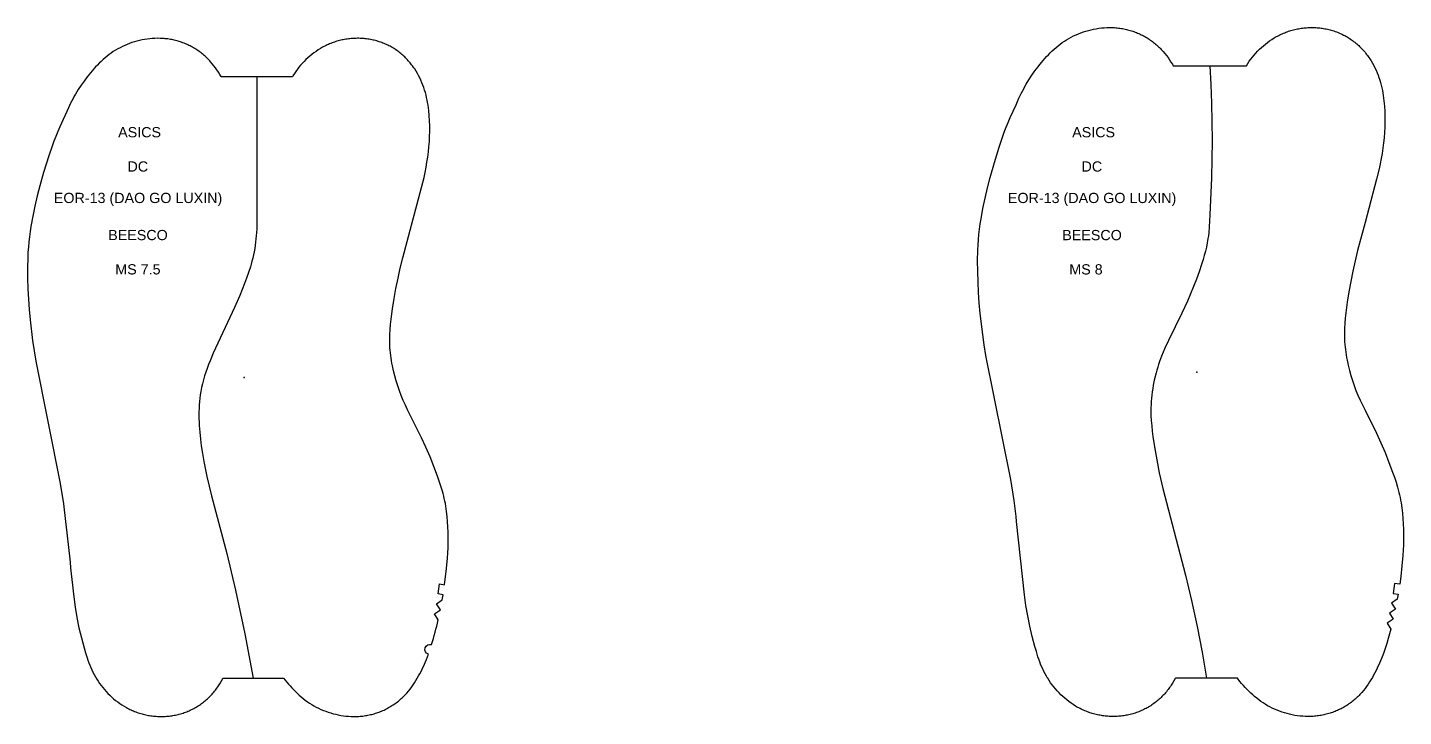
# Model space of a CAD drawing. Extents: x -897 to 5208, y 4 to 324.
# Drawn here: x 1423 to 1961, y 4 to 273 of the extents above; entities that cross this region are included whole.
import ezdxf

# ---------------------------------------------------------------- set-up
doc = ezdxf.new("R2010")
doc.units = 0
doc.layers.add('CK_LEVEL_1', color=7, linetype='CONTINUOUS')
doc.layers.add('DEFAULT', color=7, linetype='CONTINUOUS')
doc.styles.add('ARIAL_REGULAR', font='txt')

msp = doc.modelspace()

# ---------------------------------------------------------------- linework, layer by layer
at = {"layer": 'DEFAULT'}
msp.add_lwpolyline([(1578.8, 30.84, -0.409984), (1581.32, 32.1, 0.010024), (1583.93, 41.75), (1582.4, 44.12), (1584.76, 45.67), (1583.16, 47.99), (1585.48, 49.6), (1585.8, 51.57), (1583.83, 51.89), (1584.4, 55.8), (1586.38, 55.53), (1587.15, 61.88), (1587.5, 65.93), (1587.63, 67.96), (1587.71, 69.99), (1587.76, 72.02), (1587.77, 74.05), (1587.74, 76.09), (1587.67, 78.12), (1587.56, 80.15), (1587.38, 82.17), (1587.15, 84.19), (1586.85, 86.2), (1586.67, 87.2), (1586.47, 88.2), (1586.26, 89.19), (1586.03, 90.18), (1585.77, 91.17), (1585.5, 92.14), (1584.91, 94.09), (1584.28, 96.02), (1583.6, 97.94), (1582.19, 101.75), (1580.68, 105.53), (1579.1, 109.27), (1577.41, 112.97), (1571.93, 123.86), (1571.05, 125.7), (1570.22, 127.55), (1569.44, 129.42), (1568.72, 131.32), (1568.05, 133.25), (1567.44, 135.19), (1566.89, 137.14), (1566.4, 139.12), (1565.97, 141.1), (1565.79, 142.1), (1565.62, 143.1), (1565.46, 144.11), (1565.33, 145.12), (1565.22, 146.13), (1565.12, 147.14), (1565.04, 148.15), (1564.99, 149.17), (1564.95, 150.18), (1564.94, 151.2), (1564.94, 152.21), (1564.97, 153.23), (1565.07, 155.26), (1565.23, 157.28), (1565.45, 159.31), (1565.99, 163.33), (1566.64, 167.35), (1567.37, 171.34), (1568.18, 175.33), (1569.06, 179.3), (1570.02, 183.25), (1577.37, 210.74), (1578.34, 214.69), (1578.77, 216.67), (1579.15, 218.67), (1579.49, 220.67), (1579.79, 222.69), (1580.05, 224.7), (1580.27, 226.72), (1580.43, 228.75), (1580.54, 230.78), (1580.59, 232.81), (1580.59, 234.84), (1580.52, 236.87), (1580.39, 238.9), (1580.19, 240.93), (1580.07, 241.94), (1579.92, 242.94), (1579.76, 243.95), (1579.57, 244.94), (1579.36, 245.94), (1579.12, 246.92), (1578.86, 247.91), (1578.57, 248.88), (1578.25, 249.85), (1577.91, 250.8), (1577.53, 251.75), (1577.13, 252.68), (1576.7, 253.6), (1576.24, 254.51), (1575.75, 255.4), (1575.24, 256.27), (1574.69, 257.13), (1574.4, 257.55), (1574.11, 257.96), (1573.81, 258.38), (1573.5, 258.78), (1573.19, 259.18), (1572.87, 259.57), (1572.54, 259.96), (1572.2, 260.34), (1571.86, 260.72), (1571.51, 261.09), (1571.16, 261.45), (1570.79, 261.8), (1570.42, 262.15), (1570.05, 262.49), (1569.66, 262.83), (1569.27, 263.15), (1568.88, 263.47), (1568.47, 263.78), (1568.07, 264.08), (1567.65, 264.38), (1567.23, 264.67), (1566.81, 264.94), (1566.38, 265.21), (1565.94, 265.48), (1565.5, 265.73), (1565.06, 265.97), (1564.61, 266.21), (1564.15, 266.43), (1563.69, 266.65), (1563.23, 266.86), (1562.76, 267.06), (1562.29, 267.25), (1561.81, 267.43), (1561.34, 267.6), (1560.86, 267.76), (1560.37, 267.92), (1559.88, 268.06), (1559.39, 268.2), (1558.9, 268.32), (1558.41, 268.44), (1557.91, 268.54), (1557.41, 268.64), (1556.91, 268.73), (1556.41, 268.81), (1555.9, 268.88), (1555.4, 268.94), (1554.89, 268.99), (1554.39, 269.03), (1553.88, 269.06), (1553.37, 269.08), (1552.87, 269.1), (1552.36, 269.1), (1551.85, 269.09), (1551.34, 269.08), (1550.83, 269.06), (1550.33, 269.03), (1549.82, 268.99), (1549.31, 268.94), (1548.81, 268.88), (1548.3, 268.81), (1547.8, 268.73), (1547.3, 268.65), (1546.8, 268.55), (1546.3, 268.45), (1545.81, 268.34), (1545.31, 268.22), (1544.82, 268.09), (1544.33, 267.95), (1543.85, 267.8), (1543.36, 267.65), (1542.88, 267.48), (1542.41, 267.31), (1541.93, 267.13), (1541.46, 266.94), (1540.99, 266.74), (1540.53, 266.53), (1540.07, 266.31), (1539.62, 266.09), (1539.17, 265.85), (1538.72, 265.61), (1537.84, 265.11), (1536.97, 264.57), (1536.13, 264.01), (1535.3, 263.41), (1534.5, 262.79), (1533.71, 262.15), (1532.95, 261.48), (1532.2, 260.78), (1531.48, 260.07), (1530.79, 259.33), (1530.11, 258.57), (1529.46, 257.78), (1528.84, 256.98), (1528.24, 256.16), (1527.67, 255.32), (1527.12, 254.47), (1526.9, 254.1), (1499.06, 254.1), (1499.04, 254.15), (1498.51, 255.02), (1497.97, 255.88), (1497.41, 256.73), (1496.83, 257.56), (1496.22, 258.38), (1495.58, 259.17), (1494.92, 259.94), (1494.58, 260.32), (1494.24, 260.69), (1493.88, 261.05), (1493.52, 261.41), (1493.16, 261.76), (1492.78, 262.1), (1492.4, 262.44), (1492.01, 262.77), (1491.62, 263.09), (1491.22, 263.4), (1490.82, 263.71), (1490.41, 264.01), (1489.99, 264.3), (1489.57, 264.59), (1489.14, 264.86), (1488.71, 265.13), (1488.27, 265.39), (1487.83, 265.64), (1487.38, 265.89), (1486.93, 266.12), (1486.48, 266.35), (1486.02, 266.57), (1485.56, 266.78), (1485.09, 266.98), (1484.62, 267.17), (1484.14, 267.35), (1483.67, 267.53), (1483.19, 267.69), (1482.7, 267.85), (1482.22, 268), (1481.73, 268.14), (1481.24, 268.27), (1480.74, 268.38), (1480.25, 268.49), (1479.75, 268.6), (1479.25, 268.69), (1478.75, 268.77), (1478.25, 268.84), (1477.74, 268.91), (1477.24, 268.96), (1476.73, 269.01), (1476.23, 269.04), (1475.21, 269.09), (1474.19, 269.1), (1473.18, 269.08), (1472.16, 269.02), (1471.15, 268.93), (1470.14, 268.81), (1469.14, 268.65), (1468.14, 268.46), (1467.15, 268.25), (1466.16, 268), (1465.18, 267.72), (1464.21, 267.41), (1463.25, 267.07), (1462.31, 266.7), (1461.37, 266.31), (1460.45, 265.88), (1459.54, 265.43), (1458.64, 264.94), (1457.77, 264.43), (1456.91, 263.89), (1456.07, 263.31), (1455.25, 262.72), (1454.45, 262.09), (1453.67, 261.44), (1452.91, 260.77), (1452.16, 260.09), (1451.43, 259.38), (1450.71, 258.65), (1450.01, 257.92), (1449.33, 257.16), (1448.66, 256.4), (1448.01, 255.62), (1446.74, 254.03), (1445.52, 252.4), (1444.35, 250.74), (1443.23, 249.04), (1442.17, 247.31), (1441.66, 246.43), (1441.17, 245.54), (1440.24, 243.74), (1439.35, 241.91), (1435.99, 234.5), (1435.19, 232.64), (1434.42, 230.76), (1433.69, 228.86), (1433, 226.95), (1431.69, 223.1), (1429.67, 216.65), (1428.18, 211.42), (1427.16, 207.49), (1426.23, 203.53), (1425.4, 199.55), (1424.68, 195.55), (1424.38, 193.54), (1424.12, 191.52), (1423.89, 189.5), (1423.71, 187.48), (1423.57, 185.45), (1423.47, 183.42), (1423.39, 179.36), (1423.42, 175.29), (1423.54, 171.23), (1423.74, 167.17), (1424.02, 163.11), (1424.38, 159.06), (1425.35, 150.99), (1425.93, 146.97), (1426.58, 142.95), (1436.14, 95.12), (1437.45, 87.1, -0.002591), (1441.44, 50.73), (1442, 46.7), (1442.69, 42.7), (1443.5, 38.71), (1444.43, 34.76), (1445.47, 30.83), (1446.04, 28.87), (1446.65, 26.93), (1446.97, 25.97), (1447.32, 25.01), (1447.69, 24.07), (1448.08, 23.13), (1448.5, 22.21), (1448.95, 21.29), (1449.42, 20.39), (1449.91, 19.51), (1450.44, 18.63), (1450.98, 17.78), (1451.56, 16.94), (1452.16, 16.12), (1452.78, 15.32), (1453.43, 14.53), (1454.1, 13.77), (1454.8, 13.03), (1455.52, 12.32), (1456.26, 11.62), (1457.03, 10.95), (1457.81, 10.31), (1458.62, 9.69), (1459.44, 9.09), (1460.29, 8.53), (1461.15, 7.99), (1462.03, 7.49), (1462.48, 7.25), (1462.93, 7.01), (1463.39, 6.79), (1463.85, 6.57), (1464.31, 6.36), (1464.78, 6.16), (1465.25, 5.97), (1465.72, 5.79), (1466.2, 5.62), (1466.68, 5.45), (1467.16, 5.3), (1467.65, 5.15), (1468.14, 5.01), (1468.63, 4.88), (1469.12, 4.76), (1469.62, 4.65), (1470.12, 4.55), (1470.62, 4.45), (1471.12, 4.37), (1471.62, 4.29), (1472.12, 4.22), (1472.63, 4.16), (1473.14, 4.11), (1473.64, 4.07), (1474.15, 4.04), (1474.66, 4.02), (1475.17, 4), (1475.67, 4), (1476.18, 4), (1476.69, 4.02), (1477.2, 4.04), (1477.7, 4.07), (1478.21, 4.11), (1478.72, 4.16), (1479.22, 4.22), (1479.72, 4.29), (1480.23, 4.37), (1480.73, 4.46), (1481.23, 4.56), (1481.72, 4.66), (1482.22, 4.78), (1482.71, 4.9), (1483.2, 5.04), (1483.69, 5.18), (1484.17, 5.34), (1484.65, 5.5), (1485.13, 5.67), (1485.61, 5.85), (1486.08, 6.04), (1486.54, 6.24), (1487.01, 6.45), (1487.47, 6.67), (1487.92, 6.89), (1488.37, 7.13), (1488.82, 7.37), (1489.26, 7.62), (1489.69, 7.89), (1490.12, 8.16), (1490.55, 8.43), (1490.97, 8.72), (1491.38, 9.02), (1491.79, 9.32), (1492.19, 9.63), (1492.59, 9.95), (1492.98, 10.27), (1493.36, 10.61), (1493.74, 10.95), (1494.11, 11.3), (1494.47, 11.65), (1494.83, 12.01), (1495.18, 12.38), (1495.52, 12.76), (1495.86, 13.14), (1496.18, 13.53), (1496.51, 13.92), (1496.82, 14.32), (1497.13, 14.72), (1497.43, 15.13), (1497.72, 15.55), (1498, 15.97), (1498.55, 16.83), (1499.07, 17.7), (1499.56, 18.59), (1499.77, 19), (1523.47, 19), (1524.69, 17.48), (1525.34, 16.7), (1526.01, 15.94), (1526.7, 15.18), (1527.4, 14.45), (1528.11, 13.72), (1528.84, 13.01), (1529.59, 12.33), (1530.35, 11.66), (1531.14, 11.01), (1531.94, 10.38), (1532.76, 9.79), (1533.59, 9.21), (1534.45, 8.67), (1535.33, 8.16), (1536.22, 7.67), (1537.13, 7.22), (1538.05, 6.79), (1538.99, 6.4), (1539.94, 6.03), (1540.9, 5.69), (1541.87, 5.38), (1542.84, 5.1), (1543.83, 4.85), (1544.82, 4.64), (1545.82, 4.45), (1546.83, 4.29), (1547.83, 4.17), (1548.85, 4.08), (1549.86, 4.02), (1550.88, 4), (1551.89, 4.01), (1552.91, 4.06), (1553.42, 4.09), (1553.92, 4.14), (1554.43, 4.19), (1554.93, 4.26), (1555.43, 4.33), (1555.93, 4.41), (1556.43, 4.5), (1556.93, 4.6), (1557.43, 4.72), (1557.92, 4.83), (1558.41, 4.96), (1558.9, 5.1), (1559.39, 5.25), (1559.87, 5.41), (1560.35, 5.57), (1560.83, 5.75), (1561.3, 5.93), (1561.77, 6.12), (1562.24, 6.32), (1562.7, 6.53), (1563.16, 6.75), (1563.62, 6.98), (1564.07, 7.21), (1564.51, 7.46), (1564.96, 7.71), (1565.39, 7.97), (1565.82, 8.24), (1566.25, 8.51), (1566.67, 8.8), (1567.09, 9.09), (1567.5, 9.39), (1567.91, 9.7), (1568.3, 10.01), (1568.7, 10.33), (1569.08, 10.66), (1569.47, 11), (1569.84, 11.34), (1570.21, 11.69), (1570.57, 12.05), (1570.92, 12.41), (1571.27, 12.78), (1571.61, 13.16), (1572.27, 13.93), (1572.9, 14.72), (1573.51, 15.54), (1574.1, 16.37), (1574.66, 17.22), (1575.2, 18.08), (1575.72, 18.95), (1576.22, 19.84), (1576.7, 20.73), (1577.17, 21.63), (1577.62, 22.55), (1578.47, 24.39), (1579.25, 26.27), (1580.03, 28.32, -0.409013)], format="xyb", close=True, dxfattribs=at)
msp.add_lwpolyline([(1938.53, 161.81), (1938.31, 159.75), (1938.15, 157.69), (1938.04, 155.63), (1938.01, 154.6), (1938.01, 153.57), (1938.02, 152.54), (1938.06, 151.51), (1938.11, 150.48), (1938.19, 149.45), (1938.29, 148.42), (1938.4, 147.4), (1938.54, 146.37), (1938.69, 145.35), (1938.86, 144.34), (1939.05, 143.32), (1939.48, 141.3), (1939.97, 139.3), (1940.53, 137.31), (1941.14, 135.34), (1941.81, 133.39), (1942.54, 131.46), (1943.33, 129.55), (1944.17, 127.67), (1945.06, 125.81), (1946.11, 123.72), (1950.61, 114.74), (1952.32, 110.98), (1953.93, 107.18), (1955.44, 103.34), (1956.88, 99.47), (1957.56, 97.52), (1958.21, 95.56), (1958.8, 93.59), (1959.08, 92.59), (1959.33, 91.6), (1959.57, 90.59), (1959.79, 89.58), (1959.99, 88.57), (1960.16, 87.55), (1960.47, 85.51), (1960.71, 83.46), (1960.89, 81.41), (1961.01, 79.35), (1961.08, 77.28), (1961.11, 75.22), (1961.1, 73.16), (1961.05, 71.09), (1960.96, 69.03), (1960.84, 66.97), (1960.48, 62.86), (1960.01, 58.76), (1959.62, 55.77), (1959.62, 55.77), (1957.63, 56.05), (1957.05, 52.13), (1959.02, 51.81), (1958.7, 49.84), (1956.38, 48.24), (1957.97, 45.91), (1955.61, 44.37), (1957.13, 42), (1954.73, 40.53), (1956.17, 38.11), (1955.16, 34.51), (1954.56, 32.53), (1953.92, 30.57), (1953.24, 28.62), (1952.5, 26.7), (1951.71, 24.79), (1950.85, 22.91), (1950.4, 21.99), (1949.93, 21.07), (1949.44, 20.16), (1948.94, 19.26), (1948.41, 18.37), (1947.86, 17.49), (1947.3, 16.63), (1946.7, 15.78), (1946.09, 14.95), (1945.45, 14.15), (1944.78, 13.36), (1944.44, 12.98), (1944.09, 12.6), (1943.73, 12.23), (1943.37, 11.86), (1943, 11.51), (1942.62, 11.16), (1942.23, 10.81), (1941.84, 10.48), (1941.44, 10.15), (1941.04, 9.83), (1940.63, 9.51), (1940.21, 9.21), (1939.79, 8.91), (1939.37, 8.62), (1938.93, 8.34), (1938.5, 8.06), (1938.05, 7.8), (1937.61, 7.54), (1937.15, 7.29), (1936.7, 7.05), (1936.24, 6.82), (1935.77, 6.6), (1935.3, 6.38), (1934.83, 6.18), (1934.35, 5.98), (1933.87, 5.79), (1933.39, 5.61), (1932.9, 5.44), (1932.41, 5.28), (1931.91, 5.13), (1931.42, 4.99), (1930.92, 4.86), (1930.42, 4.74), (1929.92, 4.62), (1929.41, 4.52), (1928.9, 4.43), (1928.4, 4.34), (1927.89, 4.27), (1927.37, 4.2), (1926.86, 4.15), (1926.35, 4.1), (1925.83, 4.06), (1925.32, 4.03), (1924.8, 4.01), (1923.77, 4), (1922.74, 4.02), (1921.71, 4.08), (1920.68, 4.17), (1919.66, 4.3), (1918.64, 4.45), (1917.62, 4.64), (1916.62, 4.87), (1915.61, 5.12), (1914.62, 5.4), (1913.64, 5.72), (1912.67, 6.06), (1911.7, 6.44), (1910.75, 6.84), (1909.82, 7.28), (1908.89, 7.74), (1907.99, 8.23), (1907.1, 8.76), (1906.23, 9.31), (1905.38, 9.89), (1904.55, 10.5), (1903.74, 11.14), (1902.95, 11.8), (1902.17, 12.48), (1901.42, 13.18), (1900.68, 13.9), (1899.95, 14.64), (1899.24, 15.39), (1898.55, 16.15), (1897.87, 16.93), (1897.21, 17.72), (1896.19, 19), (1871.95, 19), (1871.87, 18.85), (1871.38, 17.95), (1870.85, 17.06), (1870.3, 16.19), (1870.01, 15.76), (1869.72, 15.34), (1869.41, 14.92), (1869.1, 14.51), (1868.78, 14.1), (1868.46, 13.7), (1868.13, 13.3), (1867.79, 12.92), (1867.44, 12.53), (1867.09, 12.16), (1866.73, 11.79), (1866.36, 11.43), (1865.98, 11.08), (1865.6, 10.73), (1865.21, 10.39), (1864.82, 10.06), (1864.42, 9.73), (1864.01, 9.42), (1863.6, 9.11), (1863.18, 8.81), (1862.75, 8.51), (1862.32, 8.23), (1861.88, 7.96), (1861.44, 7.69), (1861, 7.43), (1860.54, 7.18), (1860.09, 6.94), (1859.63, 6.71), (1859.16, 6.49), (1858.69, 6.28), (1858.22, 6.08), (1857.74, 5.88), (1857.26, 5.7), (1856.77, 5.52), (1856.28, 5.36), (1855.79, 5.2), (1855.3, 5.05), (1854.8, 4.92), (1854.3, 4.79), (1853.8, 4.67), (1853.29, 4.56), (1852.78, 4.46), (1852.28, 4.37), (1851.77, 4.3), (1851.26, 4.23), (1850.74, 4.16), (1850.23, 4.11), (1849.72, 4.07), (1849.2, 4.04), (1848.69, 4.02), (1848.17, 4), (1847.65, 4), (1847.14, 4.01), (1846.62, 4.02), (1846.11, 4.04), (1845.59, 4.08), (1845.08, 4.12), (1844.56, 4.17), (1844.05, 4.23), (1843.54, 4.3), (1843.03, 4.38), (1842.52, 4.47), (1842.01, 4.56), (1841.51, 4.67), (1841.01, 4.78), (1840.51, 4.91), (1840.01, 5.04), (1839.51, 5.18), (1839.02, 5.33), (1838.53, 5.49), (1838.04, 5.66), (1837.56, 5.84), (1837.07, 6.02), (1836.6, 6.22), (1836.12, 6.42), (1835.65, 6.64), (1835.19, 6.86), (1834.73, 7.09), (1834.27, 7.32), (1833.82, 7.57), (1833.37, 7.82), (1832.92, 8.09), (1832.05, 8.63), (1831.19, 9.21), (1830.36, 9.82), (1829.54, 10.45), (1828.74, 11.11), (1827.97, 11.79), (1827.22, 12.5), (1826.49, 13.23), (1825.79, 13.98), (1825.11, 14.76), (1824.45, 15.55), (1823.82, 16.37), (1823.22, 17.21), (1822.64, 18.06), (1822.09, 18.93), (1822.05, 19), (1821.56, 19.82), (1821.06, 20.72), (1820.58, 21.64), (1820.13, 22.57), (1819.71, 23.51), (1819.32, 24.46), (1818.94, 25.42), (1818.59, 26.39), (1818.26, 27.37), (1817.65, 29.34), (1817.08, 31.32), (1816.03, 35.32), (1815.09, 39.34), (1814.27, 43.38), (1813.57, 47.45), (1813, 51.54), (1809.94, 80.26), (1809.7, 82.2), (1808.96, 88.46), (1807.63, 96.61), (1797.94, 145.17), (1797.28, 149.25), (1796.7, 153.33), (1795.72, 161.53), (1795.35, 165.64), (1795.07, 169.76), (1794.86, 173.88), (1794.74, 178.01), (1794.7, 182.13), (1794.79, 186.26), (1794.89, 188.32), (1795.03, 190.38), (1795.21, 192.43), (1795.44, 194.49), (1795.71, 196.53), (1796.01, 198.57), (1796.73, 202.64), (1797.57, 206.68), (1798.51, 210.7), (1799.54, 214.69), (1801.23, 220.62), (1803.09, 226.55), (1804.41, 230.47), (1805.11, 232.41), (1805.85, 234.33), (1806.63, 236.24), (1807.44, 238.14), (1809.7, 243.16), (1810.84, 245.67), (1811.73, 247.52), (1812.68, 249.36), (1813.18, 250.26), (1813.69, 251.15), (1814.76, 252.92), (1815.89, 254.64), (1817.07, 256.33), (1818.31, 257.99), (1818.57, 258.33), (1819.59, 259.61), (1820.25, 260.4), (1820.93, 261.17), (1821.62, 261.94), (1822.33, 262.69), (1823.06, 263.43), (1823.8, 264.15), (1824.55, 264.85), (1825.33, 265.53), (1826.12, 266.19), (1826.93, 266.83), (1827.76, 267.44), (1828.61, 268.02), (1829.48, 268.57), (1830.37, 269.09), (1831.27, 269.59), (1832.2, 270.05), (1833.13, 270.49), (1834.08, 270.89), (1835.05, 271.26), (1836.02, 271.61), (1837, 271.92), (1838, 272.21), (1839, 272.46), (1840, 272.68), (1841.02, 272.87), (1842.04, 273.03), (1843.06, 273.16), (1844.09, 273.25), (1845.12, 273.3), (1846.15, 273.33), (1847.18, 273.31), (1847.7, 273.29), (1848.21, 273.27), (1848.73, 273.23), (1849.24, 273.18), (1849.75, 273.12), (1850.27, 273.06), (1850.78, 272.98), (1851.28, 272.9), (1851.79, 272.81), (1852.3, 272.7), (1852.8, 272.59), (1853.3, 272.47), (1853.8, 272.34), (1854.29, 272.19), (1854.79, 272.04), (1855.28, 271.88), (1855.77, 271.71), (1856.25, 271.53), (1856.73, 271.35), (1857.21, 271.15), (1857.68, 270.94), (1858.15, 270.73), (1858.62, 270.51), (1859.08, 270.28), (1859.53, 270.04), (1859.99, 269.79), (1860.43, 269.53), (1860.88, 269.26), (1861.31, 268.99), (1861.75, 268.71), (1862.17, 268.42), (1862.59, 268.12), (1863.01, 267.81), (1863.42, 267.5), (1863.82, 267.18), (1864.22, 266.85), (1864.61, 266.51), (1865, 266.17), (1865.38, 265.82), (1865.75, 265.46), (1866.11, 265.1), (1866.47, 264.73), (1866.82, 264.35), (1867.16, 263.97), (1867.83, 263.18), (1868.47, 262.37), (1869.09, 261.55), (1869.68, 260.7), (1870.24, 259.84), (1870.79, 258.96), (1871.16, 258.33), (1899.66, 258.33), (1899.7, 258.39), (1900.26, 259.27), (1900.84, 260.12), (1901.44, 260.96), (1902.07, 261.77), (1902.73, 262.57), (1903.41, 263.34), (1904.11, 264.1), (1904.84, 264.83), (1905.59, 265.54), (1906.36, 266.22), (1907.16, 266.88), (1907.98, 267.51), (1908.81, 268.12), (1909.67, 268.69), (1910.54, 269.24), (1910.99, 269.5), (1911.44, 269.76), (1911.89, 270), (1912.35, 270.24), (1912.81, 270.47), (1913.27, 270.69), (1913.74, 270.9), (1914.22, 271.11), (1914.69, 271.3), (1915.17, 271.49), (1915.66, 271.67), (1916.15, 271.84), (1916.64, 272), (1917.13, 272.15), (1917.63, 272.29), (1918.12, 272.42), (1918.63, 272.54), (1919.13, 272.66), (1919.63, 272.76), (1920.14, 272.86), (1920.65, 272.95), (1921.16, 273.03), (1921.67, 273.1), (1922.18, 273.16), (1922.7, 273.21), (1923.21, 273.25), (1923.73, 273.28), (1924.24, 273.31), (1924.76, 273.32), (1925.27, 273.33), (1925.79, 273.32), (1926.31, 273.31), (1926.82, 273.29), (1927.34, 273.25), (1927.85, 273.21), (1928.36, 273.16), (1928.88, 273.1), (1929.39, 273.03), (1929.9, 272.95), (1930.4, 272.86), (1930.91, 272.76), (1931.41, 272.66), (1931.92, 272.54), (1932.42, 272.41), (1932.91, 272.27), (1933.41, 272.13), (1933.9, 271.97), (1934.39, 271.8), (1934.87, 271.63), (1935.36, 271.45), (1935.83, 271.25), (1936.31, 271.05), (1936.78, 270.84), (1937.25, 270.62), (1937.71, 270.38), (1938.16, 270.14), (1938.61, 269.9), (1939.06, 269.64), (1939.5, 269.37), (1939.94, 269.1), (1940.37, 268.81), (1940.8, 268.52), (1941.21, 268.22), (1941.63, 267.91), (1942.04, 267.59), (1942.44, 267.27), (1942.83, 266.94), (1943.22, 266.6), (1943.6, 266.25), (1943.98, 265.9), (1944.35, 265.54), (1944.71, 265.17), (1945.06, 264.79), (1945.41, 264.41), (1945.75, 264.02), (1946.08, 263.63), (1946.4, 263.23), (1946.72, 262.82), (1947.03, 262.41), (1947.34, 261.99), (1947.63, 261.57), (1947.92, 261.14), (1948.47, 260.27), (1949, 259.38), (1949.49, 258.47), (1949.96, 257.55), (1950.39, 256.62), (1950.8, 255.67), (1951.17, 254.71), (1951.52, 253.74), (1951.84, 252.76), (1952.13, 251.77), (1952.4, 250.77), (1952.63, 249.77), (1952.85, 248.76), (1953.04, 247.74), (1953.21, 246.73), (1953.35, 245.71), (1953.48, 244.68), (1953.67, 242.62), (1953.81, 240.56), (1953.87, 238.5), (1953.88, 236.44), (1953.83, 234.38), (1953.71, 232.32), (1953.55, 230.26), (1953.33, 228.21), (1953.06, 226.16), (1952.76, 224.12), (1952.41, 222.08), (1952.02, 220.06), (1951.59, 218.04), (1950.61, 214.03), (1946.11, 197.15), (1943.16, 186.12), (1942.2, 182.1), (1941.3, 178.07), (1940.48, 174.03), (1939.74, 169.97), (1939.08, 165.9)], close=True, dxfattribs=at)
for points in [[(1885.41, 258.33), (1885.85, 251.06), (1886.14, 243.78), (1886.3, 229.21), (1886.03, 214.63), (1885.46, 200.04), (1885.2, 195.4), (1884.99, 193.09), (1884.86, 191.94), (1884.7, 190.79), (1884.42, 189.15), (1884.09, 187.51), (1883.71, 185.88), (1883.28, 184.26), (1882.82, 182.65), (1882.32, 181.04), (1881.26, 177.86), (1880.21, 174.94), (1879.1, 172.05), (1877.93, 169.18), (1876.7, 166.35), (1874.51, 161.68), (1869.23, 151.04), (1867.84, 148), (1867.18, 146.46), (1866.56, 144.9), (1866.15, 143.82), (1865.77, 142.72), (1865.4, 141.62), (1865.05, 140.51), (1864.73, 139.4), (1864.42, 138.28), (1863.86, 136.02), (1863.59, 134.76), (1863.34, 133.49), (1863.11, 132.22), (1862.92, 130.95), (1862.75, 129.67), (1862.61, 128.39), (1862.51, 127.1), (1862.44, 125.82), (1862.41, 124.79), (1862.39, 123.76), (1862.4, 122.73), (1862.43, 121.7), (1862.53, 119.65), (1862.7, 117.59), (1862.92, 115.53), (1863.18, 113.48), (1863.79, 109.39), (1864.67, 104.31), (1865.68, 99.25), (1867.1, 93.15), (1875.97, 59.29), (1878.33, 49.29), (1880.46, 39.23), (1882.37, 29.13), (1884.07, 19)], [(1512.98, 254.1), (1513.05, 202.09), (1513.02, 197.01), (1512.94, 194.47), (1512.88, 193.21), (1512.79, 191.94), (1512.67, 190.68), (1512.52, 189.42), (1512.35, 188.16), (1512.16, 186.9), (1511.93, 185.65), (1511.68, 184.41), (1511.4, 183.17), (1511.09, 181.93), (1510.79, 180.83), (1510.47, 179.73), (1509.77, 177.55), (1509.01, 175.4), (1508.21, 173.26), (1506.31, 168.56), (1504.28, 163.91), (1495.95, 145.99), (1494.72, 143.06), (1494.14, 141.58), (1493.59, 140.09), (1493.07, 138.6), (1492.59, 137.1), (1492.15, 135.59), (1491.75, 134.07), (1491.4, 132.54), (1491.1, 131), (1490.89, 129.7), (1490.72, 128.39), (1490.59, 127.07), (1490.48, 125.75), (1490.41, 124.43), (1490.37, 123.1), (1490.36, 121.77), (1490.38, 120.43), (1490.42, 119.1), (1490.49, 117.76), (1490.69, 115.09), (1490.96, 112.42), (1491.3, 109.77), (1491.76, 106.74), (1492.29, 103.73), (1493.5, 97.77), (1495.28, 90.24), (1501.24, 67.75), (1504.64, 53.43), (1508.32, 36.25), (1511.62, 19)]]:
    msp.add_lwpolyline(points, dxfattribs=at)
for p in [(1508.08, 136.55), (1880.41, 138.66)]:
    msp.add_point(p, dxfattribs=at)

# ---------------------------------------------------------------- texts
at = {"layer": 'CK_LEVEL_1', "color": 7, "style": 'ARIAL_REGULAR'}
for s, p in [('ASICS', (1458.8, 230.4)), ('ASICS', (1831.63, 230.4)), ('DC', (1462.45, 217)), ('DC', (1835.29, 217)), ('EOR-13 (DAO GO LUXIN)', (1433.68, 204.71)), ('EOR-13 (DAO GO LUXIN)', (1806.52, 204.7)), ('BEESCO', (1454.91, 190.2)), ('BEESCO', (1827.75, 190.19)), ('MS 7.5', (1457.68, 176.8)), ('MS 8', (1830.51, 176.79))]:
    msp.add_text(s, height=4, dxfattribs=at).set_placement(p)

doc.saveas('drawing.dxf')
